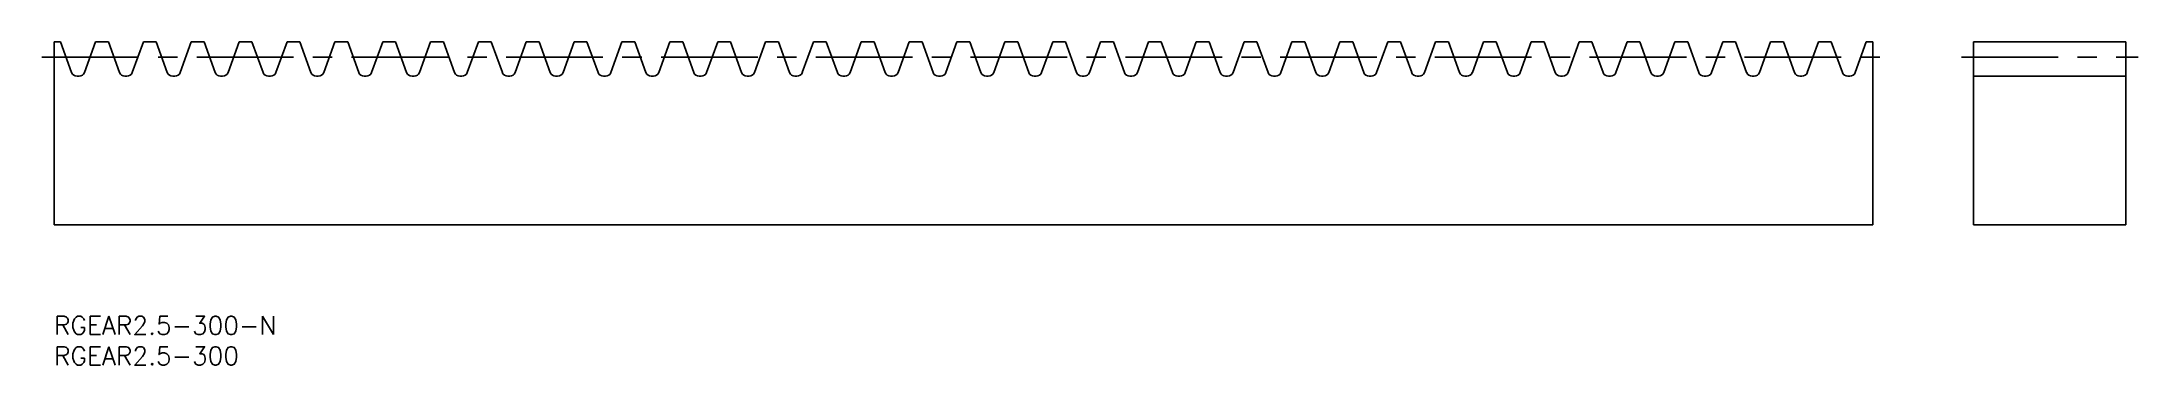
# Model space of a CAD drawing. Extents: x -2 to 342, y -8 to 45.
import ezdxf

# ---------------------------------------------------------------- set-up
doc = ezdxf.new("R2010")
doc.units = 0
doc.header["$LTSCALE"] = 0.5
doc.linetypes.add('CENTER', pattern=[50.8, 31.75, -6.35, 6.35, -6.35])
for name, color, linetype in [('MSM_CENTER', 1, 'CENTER'), ('MSM_CONTINUOUS', 7, 'CONTINUOUS'), ('MSM_PART_NUMBER', 7, 'CONTINUOUS')]:
    doc.layers.add(name, color=color, linetype=linetype)
doc.styles.get("Standard").update_dxf_attribs({"font": 'txt.shx', "height": 3, "bigfont": 'bigfont.shx'})

# ---------------------------------------------------------------- blocks, each defined once
blk = doc.blocks.new('*U2')
at = {"layer": 'MSM_PART_NUMBER'}
blk.add_text('RGEAR2.5-300-N', height=3, dxfattribs=at).set_placement((0, -3))
blk = doc.blocks.new('*U3')
at = {"layer": 'MSM_PART_NUMBER'}
blk.add_text('RGEAR2.5-300', height=3, dxfattribs=at).set_placement((0, -8))

msp = doc.modelspace()

# ---------------------------------------------------------------- linework, layer by layer
at = {"layer": 'MSM_CENTER'}
for p, q in [((-2, 42.5), (300.45, 42.5)), ((313, 42.5), (342, 42.5))]:
    msp.add_line(p, q, dxfattribs=at)
at = {"layer": 'MSM_CONTINUOUS'}
for p, q in [((1.05, 45), (0, 45)), ((0, 45), (0, 15)), ((1.05, 45), (2.87, 40)), ((4.98, 40), (6.8, 45)), ((8.91, 45), (6.8, 45)), ((8.91, 45), (10.73, 40)), ((12.83, 40), (14.65, 45)), ((16.76, 45), (14.65, 45)), ((16.76, 45), (18.58, 40)), ((20.69, 40), (22.51, 45)), ((24.62, 45), (22.51, 45)), ((24.62, 45), (26.44, 40)), ((28.54, 40), (30.36, 45)), ((32.47, 45), (30.36, 45)), ((32.47, 45), (34.29, 40)), ((36.4, 40), (38.22, 45)), ((40.32, 45), (38.22, 45)), ((40.32, 45), (42.14, 40)), ((44.25, 40), (46.07, 45)), ((48.18, 45), (46.07, 45)), ((48.18, 45), (50, 40)), ((52.1, 40), (53.92, 45)), ((56.03, 45), (53.92, 45)), ((56.03, 45), (57.85, 40)), ((59.96, 40), (61.78, 45)), ((63.89, 45), (61.78, 45)), ((63.89, 45), (65.71, 40)), ((67.81, 40), (69.63, 45)), ((71.74, 45), (69.63, 45)), ((71.74, 45), (73.56, 40)), ((75.67, 40), (77.49, 45)), ((79.59, 45), (77.49, 45)), ((79.59, 45), (81.41, 40)), ((83.52, 40), (85.34, 45)), ((87.45, 45), (85.34, 45)), ((87.45, 45), (89.27, 40)), ((91.37, 40), (93.19, 45)), ((95.3, 45), (93.19, 45)), ((95.3, 45), (97.12, 40)), ((99.23, 40), (101.05, 45)), ((103.16, 45), (101.05, 45)), ((103.16, 45), (104.98, 40)), ((107.08, 40), (108.9, 45)), ((111.01, 45), (108.9, 45)), ((111.01, 45), (112.83, 40)), ((114.94, 40), (116.76, 45)), ((118.86, 45), (116.76, 45)), ((118.86, 45), (120.68, 40)), ((122.79, 40), (124.61, 45)), ((126.72, 45), (124.61, 45)), ((126.72, 45), (128.54, 40)), ((130.64, 40), (132.46, 45)), ((134.57, 45), (132.46, 45)), ((134.57, 45), (136.39, 40)), ((138.5, 40), (140.32, 45)), ((142.43, 45), (140.32, 45)), ((142.43, 45), (144.25, 40)), ((146.35, 40), (148.17, 45)), ((150.28, 45), (148.17, 45)), ((150.28, 45), (152.1, 40)), ((154.21, 40), (156.03, 45)), ((158.13, 45), (156.03, 45)), ((158.13, 45), (159.95, 40)), ((162.06, 40), (163.88, 45)), ((165.99, 45), (163.88, 45)), ((165.99, 45), (167.81, 40)), ((169.91, 40), (171.73, 45)), ((173.84, 45), (171.73, 45)), ((173.84, 45), (175.66, 40)), ((177.77, 40), (179.59, 45)), ((181.7, 45), (179.59, 45)), ((181.7, 45), (183.52, 40)), ((185.62, 40), (187.44, 45)), ((189.55, 45), (187.44, 45)), ((189.55, 45), (191.37, 40)), ((193.48, 40), (195.3, 45)), ((197.4, 45), (195.3, 45)), ((197.4, 45), (199.22, 40)), ((201.33, 40), (203.15, 45)), ((205.26, 45), (203.15, 45)), ((205.26, 45), (207.08, 40)), ((209.18, 40), (211, 45)), ((213.11, 45), (211, 45)), ((213.11, 45), (214.93, 40)), ((217.04, 40), (218.86, 45)), ((220.97, 45), (218.86, 45)), ((220.97, 45), (222.79, 40)), ((224.89, 40), (226.71, 45)), ((228.82, 45), (226.71, 45)), ((228.82, 45), (230.64, 40)), ((232.75, 40), (234.57, 45)), ((236.67, 45), (234.57, 45)), ((236.67, 45), (238.49, 40)), ((240.6, 40), (242.42, 45)), ((244.53, 45), (242.42, 45)), ((244.53, 45), (246.35, 40)), ((248.45, 40), (250.27, 45)), ((252.38, 45), (250.27, 45)), ((252.38, 45), (254.2, 40)), ((256.31, 40), (258.13, 45)), ((260.24, 45), (258.13, 45)), ((260.24, 45), (262.06, 40)), ((264.16, 40), (265.98, 45)), ((268.09, 45), (265.98, 45)), ((268.09, 45), (269.91, 40)), ((272.02, 40), (273.84, 45)), ((275.94, 45), (273.84, 45)), ((275.94, 45), (277.76, 40)), ((279.87, 40), (281.69, 45)), ((283.8, 45), (281.69, 45)), ((283.8, 45), (285.62, 40)), ((287.72, 40), (289.54, 45)), ((291.65, 45), (289.54, 45)), ((291.65, 45), (293.47, 40)), ((295.58, 40), (297.4, 45)), ((298.45, 45), (297.4, 45)), ((298.45, 15), (298.45, 45)), ((315, 45), (340, 45)), ((315, 15), (315, 45)), ((340, 15), (340, 45)), ((3.77, 39.38), (4.09, 39.38)), ((11.62, 39.38), (11.94, 39.38)), ((19.47, 39.38), (19.8, 39.38)), ((27.33, 39.38), (27.65, 39.38)), ((35.18, 39.38), (35.5, 39.38)), ((43.04, 39.38), (43.36, 39.38)), ((50.89, 39.38), (51.21, 39.38)), ((58.74, 39.38), (59.07, 39.38)), ((66.6, 39.38), (66.92, 39.38)), ((74.45, 39.38), (74.77, 39.38)), ((82.31, 39.38), (82.63, 39.38)), ((90.16, 39.38), (90.48, 39.38)), ((98.01, 39.38), (98.34, 39.38)), ((105.87, 39.38), (106.19, 39.38)), ((113.72, 39.38), (114.04, 39.38)), ((121.58, 39.38), (121.9, 39.38)), ((129.43, 39.38), (129.75, 39.38)), ((137.28, 39.38), (137.61, 39.38)), ((145.14, 39.38), (145.46, 39.38)), ((152.99, 39.38), (153.31, 39.38)), ((160.85, 39.38), (161.17, 39.38)), ((168.7, 39.38), (169.02, 39.38)), ((176.55, 39.38), (176.88, 39.38)), ((184.41, 39.38), (184.73, 39.38)), ((192.26, 39.38), (192.58, 39.38)), ((200.12, 39.38), (200.44, 39.38)), ((207.97, 39.38), (208.29, 39.38)), ((215.82, 39.38), (216.15, 39.38)), ((223.68, 39.38), (224, 39.38)), ((231.53, 39.38), (231.85, 39.38)), ((239.39, 39.38), (239.71, 39.38)), ((247.24, 39.38), (247.56, 39.38)), ((255.09, 39.38), (255.42, 39.38)), ((262.95, 39.38), (263.27, 39.38)), ((270.8, 39.38), (271.12, 39.38)), ((278.66, 39.38), (278.98, 39.38)), ((286.51, 39.38), (286.83, 39.38)), ((294.36, 39.38), (294.69, 39.38)), ((315, 39.38), (340, 39.38)), ((0, 15), (298.45, 15)), ((315, 15), (340, 15))]:
    msp.add_line(p, q, dxfattribs=at)
for centre, start, end in [((3.77, 40.32), 200, 270), ((4.09, 40.32), 270, 340), ((11.62, 40.32), 200, 270), ((11.94, 40.32), 270, 340), ((19.47, 40.32), 200, 270), ((19.8, 40.32), 270, 340), ((27.33, 40.32), 200, 270), ((27.65, 40.32), 270, 340), ((35.18, 40.32), 200, 270), ((35.5, 40.32), 270, 340), ((43.04, 40.32), 200, 270), ((43.36, 40.32), 270, 340), ((50.89, 40.32), 200, 270), ((51.21, 40.32), 270, 340), ((58.74, 40.32), 200, 270), ((59.07, 40.32), 270, 340), ((66.6, 40.32), 200, 270), ((66.92, 40.32), 270, 340), ((74.45, 40.32), 200, 270), ((74.77, 40.32), 270, 340), ((82.31, 40.32), 200, 270), ((82.63, 40.32), 270, 340), ((90.16, 40.32), 200, 270), ((90.48, 40.32), 270, 340), ((98.01, 40.32), 200, 270), ((98.34, 40.32), 270, 340), ((105.87, 40.32), 200, 270), ((106.19, 40.32), 270, 340), ((113.72, 40.32), 200, 270), ((114.04, 40.32), 270, 340), ((121.58, 40.32), 200, 270), ((121.9, 40.32), 270, 340), ((129.43, 40.32), 200, 270), ((129.75, 40.32), 270, 340), ((137.28, 40.32), 200, 270), ((137.61, 40.32), 270, 340), ((145.14, 40.32), 200, 270), ((145.46, 40.32), 270, 340), ((152.99, 40.32), 200, 270), ((153.31, 40.32), 270, 340), ((160.85, 40.32), 200, 270), ((161.17, 40.32), 270, 340), ((168.7, 40.32), 200, 270), ((169.02, 40.32), 270, 340), ((176.55, 40.32), 200, 270), ((176.88, 40.32), 270, 340), ((184.41, 40.32), 200, 270), ((184.73, 40.32), 270, 340), ((192.26, 40.32), 200, 270), ((192.58, 40.32), 270, 340), ((200.12, 40.32), 200, 270), ((200.44, 40.32), 270, 340), ((207.97, 40.32), 200, 270), ((208.29, 40.32), 270, 340), ((215.82, 40.32), 200, 270), ((216.15, 40.32), 270, 340), ((223.68, 40.32), 200, 270), ((224, 40.32), 270, 340), ((231.53, 40.32), 200, 270), ((231.85, 40.32), 270, 340), ((239.39, 40.32), 200, 270), ((239.71, 40.32), 270, 340), ((247.24, 40.32), 200, 270), ((247.56, 40.32), 270, 340), ((255.09, 40.32), 200, 270), ((255.42, 40.32), 270, 340), ((262.95, 40.32), 200, 270), ((263.27, 40.32), 270, 340), ((270.8, 40.32), 200, 270), ((271.12, 40.32), 270, 340), ((278.66, 40.32), 200, 270), ((278.98, 40.32), 270, 340), ((286.51, 40.32), 200, 270), ((286.83, 40.32), 270, 340), ((294.36, 40.32), 200, 270), ((294.69, 40.32), 270, 340)]:
    msp.add_arc(centre, 0.95, start, end, dxfattribs=at)

# ---------------------------------------------------------------- block references
for name in ['*U2', '*U3']:
    msp.add_blockref(name, (0, 0), dxfattribs=at)

doc.saveas('drawing.dxf')
